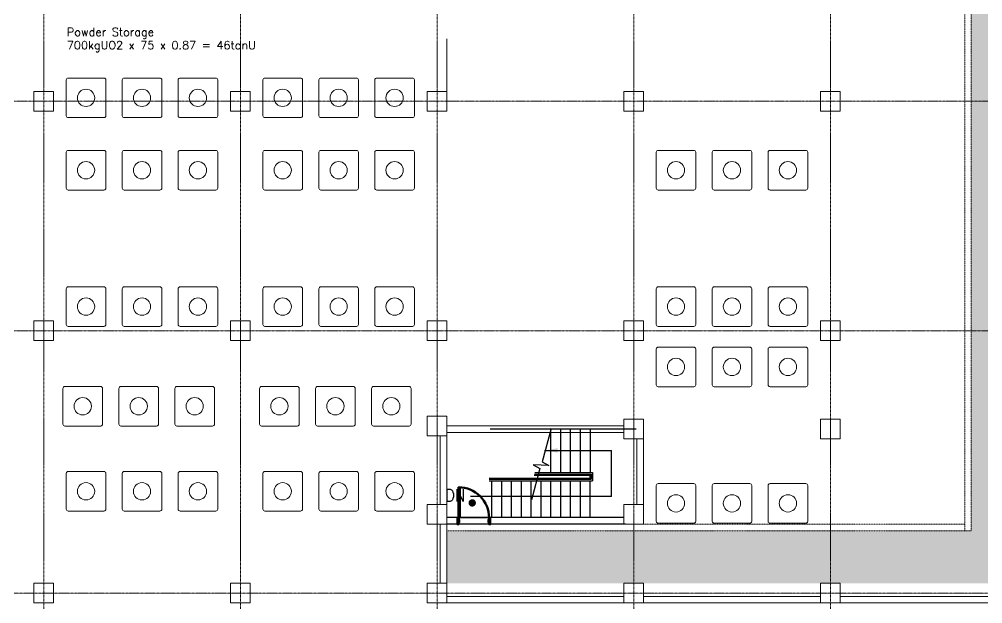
# Model space of a CAD drawing. Extents: x -59767 to 1106559, y -1290 to 1129522.
# Drawn here: x 79462 to 108857, y 581354 to 599179 of the extents above; entities that cross this region are included whole.
import ezdxf

# ---------------------------------------------------------------- set-up
doc = ezdxf.new("R2010")
doc.units = 0
doc.linetypes.add('CENTER', pattern=[2, 1.25, -0.25, 0.25, -0.25])
doc.linetypes.add('HIDDEN', pattern=[0.375, 0.25, -0.125])
doc.layers.get('0').update_dxf_attribs({"linetype": 'CONTINUOUS', "lineweight": 9})
for name, color, linetype, lineweight in [('COLUMN', 2, 'CONTINUOUS', 9), ('DRY WALL', 254, 'HIDDEN', 9), ('TEXT', 3, 'CONTINUOUS', 9), ('WALL_200', 3, 'CONTINUOUS', 9), ('외형선', 3, 'CONTINUOUS', 9), ('중간선', 5, 'CONTINUOUS', 9), ('중심선', 1, 'CENTER', 9)]:
    doc.layers.add(name, color=color, linetype=linetype, lineweight=lineweight)
doc.layers.add('HATCH', color=6, linetype='CONTINUOUS')
doc.styles.add('ROMANS', font='romans.shx', dxfattribs={"bigfont": 'whgtxt.shx'})
doc.styles.get("Standard").update_dxf_attribs({"font": 'romans.shx', "bigfont": 'whtgtxt.shx'})

# ---------------------------------------------------------------- blocks, each defined once
blk = doc.blocks.new('column600')
at = {"layer": 'COLUMN', "linetype": 'Continuous'}
blk.add_lwpolyline([(-300, -300), (300, -300), (300, 300), (-300, 300)], close=True, dxfattribs=at)
blk = doc.blocks.new('Container')
at = {"linetype": 'Continuous'}
for p, q in [((28913, -4584), (28913, -5677)), ((28913, -4752), (28913, -4746))]:
    blk.add_line(p, q, dxfattribs=at)
for centre, start, end in [((28970, -4584), 90, 180.0548), ((30063, -4584), 359.9452, 90), ((28970, -5677), 179.9452, 270), ((30063, -5677), 270, 0.0548)]:
    blk.add_arc(centre, 57.2, start, end, dxfattribs=at)
at = {"layer": '외형선'}
for p, q in [((28970, -4527), (30063, -4527)), ((30120, -4584), (30120, -5677)), ((28970, -5734), (30063, -5734))]:
    blk.add_line(p, q, dxfattribs=at)
blk.add_circle((29517, -5131), 264, dxfattribs=at)
blk = doc.blocks.new('*U81')
at = {"layer": '외형선'}
blk.add_blockref('Container', (-29517, 5131), dxfattribs=at)
blk = doc.blocks.new('*U80')
at = {"layer": '중간선', "color": 0, "linetype": 'ByBlock', "lineweight": -2, "transparency": 16777216}
for p in [(0, 0), (1707, 0), (3415, 0)]:
    blk.add_blockref('*U81', p, dxfattribs=at)
blk = doc.blocks.new('*U93')
at = {"layer": '외형선'}
blk.add_blockref('Container', (-29517, 5131), dxfattribs=at)
blk = doc.blocks.new('*U92')
at = {"layer": '중간선', "color": 0, "linetype": 'ByBlock', "lineweight": -2, "transparency": 16777216}
for p in [(0, 0), (1707, 0), (3415, 0)]:
    blk.add_blockref('*U93', p, dxfattribs=at)
blk = doc.blocks.new('*U95')
at = {"layer": '외형선'}
blk.add_blockref('Container', (-29517, 5131), dxfattribs=at)
blk = doc.blocks.new('*U94')
at = {"layer": '중간선', "color": 0, "linetype": 'ByBlock', "lineweight": -2, "transparency": 16777216}
for p in [(0, 0), (1707, 0), (3415, 0)]:
    blk.add_blockref('*U95', p, dxfattribs=at)
blk = doc.blocks.new('*U97')
at = {"layer": '외형선'}
blk.add_blockref('Container', (-29517, 5131), dxfattribs=at)
blk = doc.blocks.new('*U96')
at = {"layer": '중간선', "color": 0, "linetype": 'ByBlock', "lineweight": -2, "transparency": 16777216}
for p in [(0, 0), (1707, 0), (3415, 0)]:
    blk.add_blockref('*U97', p, dxfattribs=at)
blk = doc.blocks.new('*U101')
at = {"layer": '외형선'}
blk.add_blockref('Container', (-29517, 5131), dxfattribs=at)
blk = doc.blocks.new('*U100')
at = {"layer": '중간선', "color": 0, "linetype": 'ByBlock', "lineweight": -2, "transparency": 16777216}
for p in [(0, 0), (1707, 0), (3415, 0)]:
    blk.add_blockref('*U101', p, dxfattribs=at)
blk = doc.blocks.new('*U105')
at = {"layer": '외형선'}
blk.add_blockref('Container', (-29517, 5131), dxfattribs=at)
blk = doc.blocks.new('*U104')
at = {"layer": '중간선', "color": 0, "linetype": 'ByBlock', "lineweight": -2, "transparency": 16777216}
for p in [(0, 0), (1707, 0), (3415, 0)]:
    blk.add_blockref('*U105', p, dxfattribs=at)
blk = doc.blocks.new('*U107')
at = {"layer": '외형선'}
blk.add_blockref('Container', (-29517, 5131), dxfattribs=at)
blk = doc.blocks.new('*U106')
at = {"layer": '중간선', "color": 0, "linetype": 'ByBlock', "lineweight": -2, "transparency": 16777216}
for p in [(0, 0), (1707, 0), (3415, 0)]:
    blk.add_blockref('*U107', p, dxfattribs=at)
blk = doc.blocks.new('*U77')
at = {"layer": '외형선'}
blk.add_blockref('Container', (-29517, 5131), dxfattribs=at)
blk = doc.blocks.new('*U76')
at = {"layer": '중간선', "color": 0, "linetype": 'ByBlock', "lineweight": -2, "transparency": 16777216}
for p in [(0, 0), (1707, 0), (3415, 0)]:
    blk.add_blockref('*U77', p, dxfattribs=at)
blk = doc.blocks.new('*U75')
at = {"layer": '외형선'}
blk.add_blockref('Container', (-29517, 5131), dxfattribs=at)
blk = doc.blocks.new('*U74')
at = {"layer": '중간선', "color": 0, "linetype": 'ByBlock', "lineweight": -2, "transparency": 16777216}
for p in [(0, 0), (1707, 0), (3415, 0)]:
    blk.add_blockref('*U75', p, dxfattribs=at)
blk = doc.blocks.new('*U129')
at = {"layer": '외형선'}
blk.add_blockref('Container', (-29517, 5131), dxfattribs=at)
blk = doc.blocks.new('*U128')
at = {"layer": '중간선', "color": 0, "linetype": 'ByBlock', "lineweight": -2, "transparency": 16777216}
for p in [(0, 0), (1707, 0), (3415, 0)]:
    blk.add_blockref('*U129', p, dxfattribs=at)
blk = doc.blocks.new('*U131')
at = {"layer": '외형선'}
blk.add_blockref('Container', (-29517, 5131), dxfattribs=at)
blk = doc.blocks.new('*U130')
at = {"layer": '중간선', "color": 0, "linetype": 'ByBlock', "lineweight": -2, "transparency": 16777216}
for p in [(0, 0), (1707, 0), (3415, 0)]:
    blk.add_blockref('*U131', p, dxfattribs=at)
blk = doc.blocks.new('A$C2DE71201')
at = {"color": 7, "lineweight": 60}
blk.add_line((0, 75), (-929, 75), dxfattribs=at)
blk.add_lwpolyline([(0, 35), (-930, 35, -0.414214), (0, 965, -0.414214)], format="xyb", dxfattribs=at)
for points in [[(0, 1000), (200, 1000), (200, 965), (150, 965), (150, 950), (50, 950), (50, 965), (0, 965)], [(0, 0), (200, 0), (200, 35), (150, 35), (150, 50), (50, 50), (50, 35), (0, 35)]]:
    blk.add_lwpolyline(points, close=True, dxfattribs=at)
blk.add_lwpolyline([(0, 35), (0, 75)], dxfattribs=at)
blk = doc.blocks.new('ARR')
blk.add_solid([(3, -0.5), (3, 0.5), (0, 0)])
blk = doc.blocks.new('*U286')
at = {"layer": '외형선'}
blk.add_blockref('Container', (-29517, 5131), dxfattribs=at)
blk = doc.blocks.new('*U285')
at = {"layer": '중간선', "color": 0, "linetype": 'ByBlock', "lineweight": -2, "transparency": 16777216}
for p in [(0, 0), (1707, 0), (3415, 0)]:
    blk.add_blockref('*U286', p, dxfattribs=at)
blk = doc.blocks.new('*U288')
at = {"layer": '외형선'}
blk.add_blockref('Container', (-29517, 5131), dxfattribs=at)
blk = doc.blocks.new('*U287')
at = {"layer": '중간선', "color": 0, "linetype": 'ByBlock', "lineweight": -2, "transparency": 16777216}
for p in [(0, 0), (1707, 0), (3415, 0)]:
    blk.add_blockref('*U288', p, dxfattribs=at)
blk = doc.blocks.new('*U290')
at = {"layer": '외형선'}
blk.add_blockref('Container', (-29517, 5131), dxfattribs=at)
blk = doc.blocks.new('*U289')
at = {"layer": '중간선', "color": 0, "linetype": 'ByBlock', "lineweight": -2, "transparency": 16777216}
for p in [(0, 0), (1707, 0), (3415, 0)]:
    blk.add_blockref('*U290', p, dxfattribs=at)

msp = doc.modelspace()

# ---------------------------------------------------------------- hatches: boundary and pattern name
at = {"layer": '중간선', "transparency": 33554585}
h = msp.add_hatch(dxfattribs=at)
h.set_pattern_fill('DOTS', color=6, scale=100)
h.set_pattern_definition([(0, (62009.63, 0), (79.375, 158.75), [0, -158.75])])
h.paths.add_polyline_path([(98508.2, 610979.1), (98508.2, 617379.1), (110308.2, 617379.1), (110308.2, 581979.1), (92508.2, 581979.1), (92508.2, 583577.7), (108508.2, 583577.7), (108508.2, 610979.1)])

# ---------------------------------------------------------------- linework, layer by layer
at = {"layer": 'DRY WALL', "linetype": 'HIDDEN', "lineweight": 9, "ltscale": 0.5}
for p, q in [((108508.2, 583577.7), (108508.2, 610979.1)), ((108308.2, 583577.7), (108308.2, 610779.1)), ((92508.2, 583777.7), (108308.2, 583777.7)), ((92508.2, 583577.7), (108508.2, 583577.7))]:
    msp.add_line(p, q, dxfattribs=at)
at = {"layer": 'HATCH', "color": 7}
for p, q in [((98282.7, 586679.1), (93831.8, 586679.1)), ((95681, 585354.1), (95681, 586679.1)), ((95981, 585354.1), (95981, 586679.1)), ((96281, 585354.1), (96281, 586679.1)), ((96581, 585354.1), (96581, 586679.1)), ((96881, 586679.1), (96881, 585354.1)), ((95490.3, 586029.1), (97531, 586029.1)), ((97531, 584629.1), (97531, 586029.1)), ((95174.5, 585279.1), (96881, 585279.1)), ((95181.2, 585304.1), (96906, 585304.1)), ((95194.5, 585354.1), (96956, 585354.1)), ((96581, 585279.1), (96581, 585304.1)), ((96881, 585304.1), (96881, 585279.1)), ((96881, 585154.1), (96881, 585279.1)), ((96906, 585304.1), (96906, 585154.1)), ((96956, 585354.1), (96956, 585104.1)), ((93797.9, 585179.1), (96881, 585179.1)), ((93797.9, 585154.1), (96906, 585154.1)), ((93797.9, 585104.1), (96956, 585104.1)), ((93881, 583979.1), (93881, 585104.1)), ((94181, 583979.1), (94181, 585104.1)), ((94481, 583979.1), (94481, 585104.1)), ((94781, 583979.1), (94781, 585104.1)), ((95081, 583979.1), (95081, 585104.1)), ((95381, 583979.1), (95381, 585104.1)), ((95681, 583979.1), (95681, 585104.1)), ((95981, 583979.1), (95981, 585104.1)), ((96281, 583979.1), (96281, 585104.1)), ((96581, 585154.1), (96581, 585179.1)), ((96581, 583979.1), (96581, 585104.1)), ((96881, 583979.1), (96881, 585104.1)), ((97531, 584629.1), (93224.7, 584629.1)), ((97908.5, 583979.1), (92508.2, 583979.1)), ((92831.8, 583776.4, -0.3), (92831.8, 583976.4, -0.3)), ((93796.8, 583976.4, -0.3), (92906.8, 583976.4, -0.3)), ((97958.2, 583777.7, -0.9), (92508.2, 583777.7, -0.1))]:
    msp.add_line(p, q, dxfattribs=at)
msp.add_lwpolyline([(95685.7, 586695.5), (95413.4, 585679.2), (95621.2, 585568.9), (95381, 585579), (95140.7, 585589.1), (95348.5, 585478.7), (95092.4, 584522.8)], dxfattribs=at)
at = {"layer": 'HATCH', "color": 7, "const_width": 112.5, "elevation": -0.3}
msp.add_lwpolyline([(93337.2, 584427.7, -1), (93224.7, 584427.7, -1)], format="xyb", close=True, dxfattribs=at)
at = {"layer": 'WALL_200', "ltscale": 0.5}
for p, q in [((92308.2, 583777.7), (92308.2, 581979.1)), ((92508.2, 583777.7), (92508.2, 581914.6))]:
    msp.add_line(p, q, dxfattribs=at)
for points in [[(92508.2, 586779.1), (97908.2, 586779.1), (97908.2, 586579.1), (92508.2, 586579.1)], [(92508.2, 586477.7), (92508.2, 584377.7), (92308.2, 584377.7), (92308.2, 586477.7)], [(98508.2, 586379.1), (98508.2, 584377.7), (98308.2, 584377.7), (98308.2, 586379.1)]]:
    msp.add_lwpolyline(points, close=True, dxfattribs=at)
at = {"layer": '중간선', "color": 2}
for p, q in [((92508.2, 596979.1), (92508.2, 598579.1)), ((92508.2, 581714.6), (92508.2, 581914.6)), ((92508.2, 581579.1), (97908.7, 581579.1)), ((98508.2, 581579.1), (103908.2, 581579.1)), ((104508.2, 581579.1), (109908.2, 581579.1)), ((92508.2, 581379.1), (110308.2, 581379.1))]:
    msp.add_line(p, q, dxfattribs=at)
at = {"layer": '중심선'}
for p, q in [((80208.2, 618526.4), (80208.2, 555029.1)), ((86208.2, 618526.4), (86208.2, 555029.1)), ((92208.2, 618526.4), (92208.2, 555029.1)), ((98208.2, 618526.4), (98208.2, 555029.1)), ((104208.2, 618526.4), (104208.2, 555029.1)), ((154858.2, 596679.1), (62208.2, 596679.1)), ((62206.8, 589679.1), (154856.8, 589679.1)), ((62208.2, 581679.1), (154858.2, 581679.1))]:
    msp.add_line(p, q, dxfattribs=at)

# ---------------------------------------------------------------- block references
at = {"layer": 'COLUMN', "linetype": 'Continuous'}
for p in [(80208.2, 596679.1), (86208.2, 596679.1), (92208.2, 596679.1), (98208.2, 596679.1), (104208.2, 596679.1), (80208.2, 589679.1), (86208.2, 589679.1), (92208.2, 589679.1), (98208.2, 589679.1), (104208.2, 589679.1), (92208.2, 586777.7), (98208.2, 586679.1), (104208.7, 586679.1), (92208.2, 584077.7), (80208.2, 581679.1), (86208.2, 581679.1), (92208.2, 581679.1), (98208.2, 581679.1), (98208.7, 581679.1), (104208.2, 581679.1)]:
    msp.add_blockref('column600', p, dxfattribs=at)
at = {"layer": 'COLUMN', "linetype": 'Continuous', "xscale": -1}
msp.add_blockref('column600', (98208.5, 584077.7), dxfattribs=at)
at = {"layer": 'HATCH', "color": 7, "xscale": 133.3333333333333, "yscale": 133.3333333333333, "zscale": 133.3333333333333}
msp.add_blockref('ARR', (95490.3, 586029.1), dxfattribs=at)
at = {"layer": 'HATCH', "color": 7, "rotation": 270}
msp.add_blockref('A$C2DE71201', (92831.8, 583976.4, -0.3), dxfattribs=at)
at = {"layer": '중간선', "xscale": -1, "rotation": 0.001344833149068546}
for name, p in [('*U106', (84913.9, 596782.6)), ('*U104', (90913.9, 596782.8)), ('*U80', (84913.9, 584782.5)), ('*U289', (90913.9, 584782.5))]:
    msp.add_blockref(name, p, dxfattribs=at)
at = {"layer": '중간선', "rotation": 180}
for name, p in [('*U100', (84913.9, 594575.5)), ('*U96', (90913.9, 594575.5)), ('*U76', (102913.9, 594575.5)), ('*U94', (84913.9, 590415.2)), ('*U92', (90913.9, 590415.2)), ('*U74', (102913.9, 590415.2)), ('*U128', (102913.9, 588575.5)), ('*U285', (84813.7, 587375.4)), ('*U287', (90813.7, 587375.4)), ('*U130', (102913.9, 584415.2))]:
    msp.add_blockref(name, p, dxfattribs=at)

# ---------------------------------------------------------------- texts
at = {"layer": 'HATCH', "color": 7, "style": 'ROMANS', "width": 0.9}
msp.add_text('DN', height=375, dxfattribs=at).set_placement((92445.6, 584470.7))
at = {"layer": 'TEXT'}
for s, p in [('Powder Storage', (80915.4, 598664.9)), ('700kgUO2 x 75 x 0.87 = 46tonU', (80915.4, 598262.9))]:
    msp.add_text(s, height=250, dxfattribs=at).set_placement(p)

doc.saveas('drawing.dxf')
